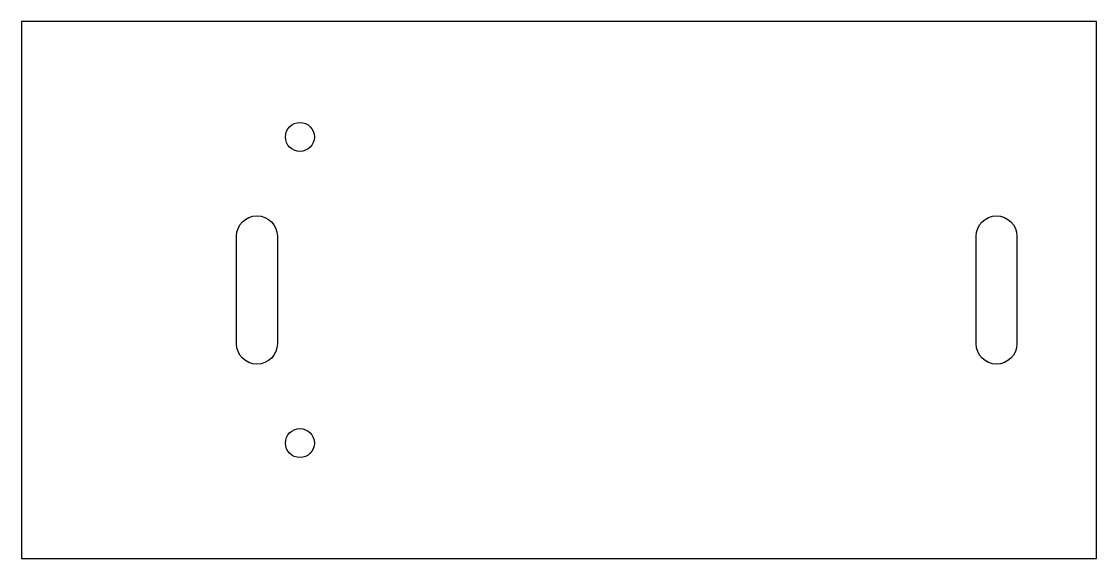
# Model space of a CAD drawing. Header units: inches. Extents: x -5 to 5, y -2.5 to 2.5.
import ezdxf

# ---------------------------------------------------------------- set-up
doc = ezdxf.new("R2010")
doc.units = ezdxf.units.IN
doc.header["$MEASUREMENT"] = 0

msp = doc.modelspace()

# ---------------------------------------------------------------- linework, layer by layer
msp.add_lwpolyline([(-5, -2.5), (5, -2.5), (5, 2.5), (-5, 2.5)], close=True)
for points in [[(-3, 0.5, -1), (-2.62, 0.5), (-2.62, -0.5, -1), (-3, -0.5)], [(3.88, 0.5, -1), (4.26, 0.5), (4.26, -0.5, -1), (3.88, -0.5)]]:
    msp.add_lwpolyline(points, format="xyb", close=True)
for centre in [(-2.41, 1.425), (-2.41, -1.425)]:
    msp.add_circle(centre, 0.135)

doc.saveas('drawing.dxf')
